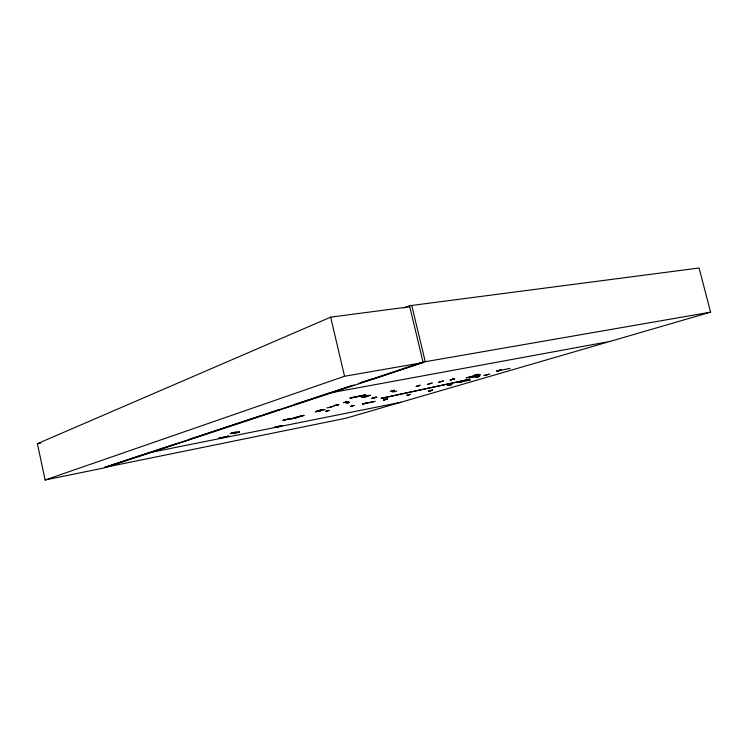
<?xml version="1.0" encoding="UTF-8"?>
<svg xmlns="http://www.w3.org/2000/svg" width="748" height="748" viewBox="0 0 748 748"><rect width="100%" height="100%" fill="white"/><g stroke="black" fill="none" stroke-linecap="round" stroke-linejoin="round"><path stroke-width="1.12" d="M299.424 416.365L304.24 415.392M320.294 410.811L315.432 411.774L320.443 410.727M348.596 401.629L343.454 402.667L348.568 401.611M361.621 397.225L366.707 396.58L361.639 397.188M362.481 403.939L372.607 401.938L362.63 403.827M376.758 397.244L372.074 398.142L376.917 397.151M428.258 391.148L432.26 390.344M428.398 391.082L432.419 390.278M479.702 376.44L475.494 377.226L479.562 376.422M478.028 374.243L474.036 375.468M450.595 379.9L454.644 378.75L450.642 379.947M394.149 390.269L390.643 391.466M390.25 391.466L394.505 390.241M383.874 399.937L387.529 398.89L384.07 399.834M367.502 395.421L363.668 396.59M349.568 402.284L345.978 403.378M303.436 415.411L300.191 416.43L303.651 415.327M285.886 419.432L282.95 420.348M365.295 394.935L349.989 398.142M351.401 397.562L351.943 397.534M363.612 395.608L364.257 395.393L349.942 398.17M468.959 377.394L466.154 377.899L469.613 376.87M472.932 377.104L469.239 377.824L470.193 377.45M286.091 419.366L283.024 420.376M476.261 376.151L470.183 377.441M232.619 433.438L234.283 433.251M236.957 432.662L239.603 431.886L232.609 433.419M290.776 418.927L291.365 418.712M231.3 433.055L236.957 431.783M232.983 433.036L234.264 432.456L233.189 432.989M295.984 417.917L297.966 417.3L296.339 417.506M609.975 341.434L710.6 312.15L699.071 268.008L409.493 305.745L423.162 362.574L104.393 467.893L45.123 479.992L37.4 443.686L330.663 317.152L409.745 306.783M404.116 307.914L409.493 305.745M286.727 419.478L287.382 419.319M472.932 376.338L472.801 376.188M330.607 407.08L330.12 407.23M382.929 398.011L468.257 379.563L467.276 379.937M346.483 401.386C345.604 402.2 347.437 401.48 345.931 401.536L345.997 402.209L346.633 401.994M364.164 397.057L368.053 395.879M45.123 479.992L344.548 376.263L423.162 362.574M394.495 391.569L393.962 391.709L394.523 391.559M317.956 411.26L321.116 410.297M321.472 410.194L318.171 411.213M382.826 398.02L383.331 397.889M319.602 410.418L319.003 410.615M177.435 443.302L104.542 467.444L346.081 418.188L610.041 341.415L329.793 392.981L354.01 384.977M188.496 439.646L279.2 409.614M294.684 404.481L328.97 393.13M261.164 415.692L149.376 452.69L400.937 402.265M263.38 414.953L351.747 385.716M358.329 383.528L372.598 378.806M421.956 362.471L373.804 378.89M104.309 467.491L148.674 452.83M360.611 382.789L422.255 362.425M423.349 362.06L425.21 361.443L411.868 306.016M448.922 385.257L449.398 385.136M477.72 376.777L478.243 376.646L477.374 376.899M291.318 418.347L287.961 419.366M472.39 376.515L472.951 376.338M475.952 376.281L474.681 376.655M363.724 396.318L368.53 395.449M315.619 411.718L320.303 410.783M319.153 410.596C337.881 407.118 304.025 413.289 322.538 409.811M370.494 395.309L365.538 396.3M333.973 405.612L339.012 404.677L333.973 405.65M345.819 402.246L346.418 402.031M348.559 402.695L347.979 402.826M325.707 411.353L329.447 410.315L325.894 411.391M371.934 398.347L375.748 397.197M392.317 391.943L396.87 391.054M375.776 397.225L372.13 398.338M353.935 405.416L350.606 406.445M420.17 385.257L416.01 386.473L419.946 385.276M350.719 406.463L354.15 405.36M366.296 403.069L362.817 404.107M428.641 384.079L432.596 382.976M385.641 397.375L381.022 398.254L385.472 397.469M372.831 402.022L372.42 402.097M438.141 382.359L443.527 380.891L439.562 382.088M383.631 399.965L387.025 398.946M450.118 380.012L454.101 378.815M410.241 394.383L406.762 395.458L410.213 394.439M472.325 376.749L476.962 375.861M475.952 375.664L480.506 374.823M476.149 376.01L479.964 374.926M458.823 382.359L459.627 382.153M460.693 381.761L467.201 379.881L460.488 381.938M499.103 370.494L498.318 370.728L510.005 368.418L509.22 368.642M291.346 418.702L294.562 417.87L293.627 418.104M295.759 417.347L294.946 417.767M300.546 416.533L301.771 416.122L295.75 417.356M457.767 382.443L461.843 381.695M429.034 391.054L432.512 390.026M447.547 385.463L451.577 384.696M457.785 382.48L470.314 380.059L469.585 380.264M469.482 379.358L465.34 380.255L469.407 379.451M487.359 374.729L483.9 375.524L485.592 375.141M488.556 374.374L486.415 374.785L488.051 374.393M489.875 373.991L488.453 374.299M383.088 397.936L467.79 379.722M472.399 376.515L468.959 377.394M498.477 370.587L498.252 370.653M430.717 390.624L430.212 390.699M364.304 403.63L364.94 403.555M300.556 416.533L294.927 417.777M474.69 376.655L472.923 377.095M274.394 427.389L279.013 426.21L274.563 427.379M277.452 426.874L282.033 425.743L277.583 426.865M348.185 402.77L348.596 402.686M417.375 386.09L417.889 385.987M327.792 410.774L327.044 410.989M452.568 379.376L452.755 379.32M408.38 394.981L408.034 395.047M408.866 394.869L408.745 394.907M295.993 417.917L294.17 418.356M471.745 377.029L472.671 376.805M373.28 397.917L373.757 397.824M327.409 410.914L327.194 410.942M218.603 438.403L228.383 436.075M218.958 438.487L228.794 436.149L218.668 438.337M345.866 401.592L346.576 402.003M470.548 376.627L469.613 376.852L472.82 376.179M236.966 432.653L234.274 433.251L235.134 433.064M294.572 417.898L296.18 417.552M294.17 418.347L290.766 418.945M474.466 376.384L475.831 376.122M471.137 377.516L469.781 377.777M432.466 390.073L429.202 391.045M352.271 405.968L351.747 406.089M385.828 399.404L386.361 399.282M371.971 402.256L375.262 401.265M384.117 399.909L383.621 400.021L387.015 399.002M284.24 419.983L289.822 418.796M284.24 419.993L289.13 419.02M335.983 405.257L330.663 406.977M326.792 407.903L331.803 406.903M447.388 385.482L451.923 384.556M345.548 401.882L347.54 401.508M345.539 401.919L347.521 401.536M477.981 374.299L473.998 375.44M368.708 395.346L363.556 396.337M393.055 390.708L392.401 390.858M417.421 386.08L418.039 385.94M452.615 379.358L453.185 379.236M475.485 375L475.98 374.879M476.28 374.841L476.822 374.72M496.784 370.961L501.104 370.101M391.793 391.036L392.373 390.905M496.981 371.083L501.038 369.886L496.803 371.092M370.671 395.299L365.688 396.262M454.092 378.871L450.231 380.031M427.267 384.435L431.175 383.163M37.4 443.686L40.822 443.059M423.05 362.107L710.6 312.15M346.202 402.153L346.118 401.498M238.556 431.989L239.126 431.877M232.965 433.475L233.544 433.382M297.04 417.375L297.582 417.281M276.695 426.818L279.752 426.323M351.672 397.637L365.679 394.813M330.663 317.152L344.548 376.263M230.234 433.606L235.901 432.4L230.253 433.634M336.497 405.238L337.18 405.051L336.497 405.238"/></g></svg>
